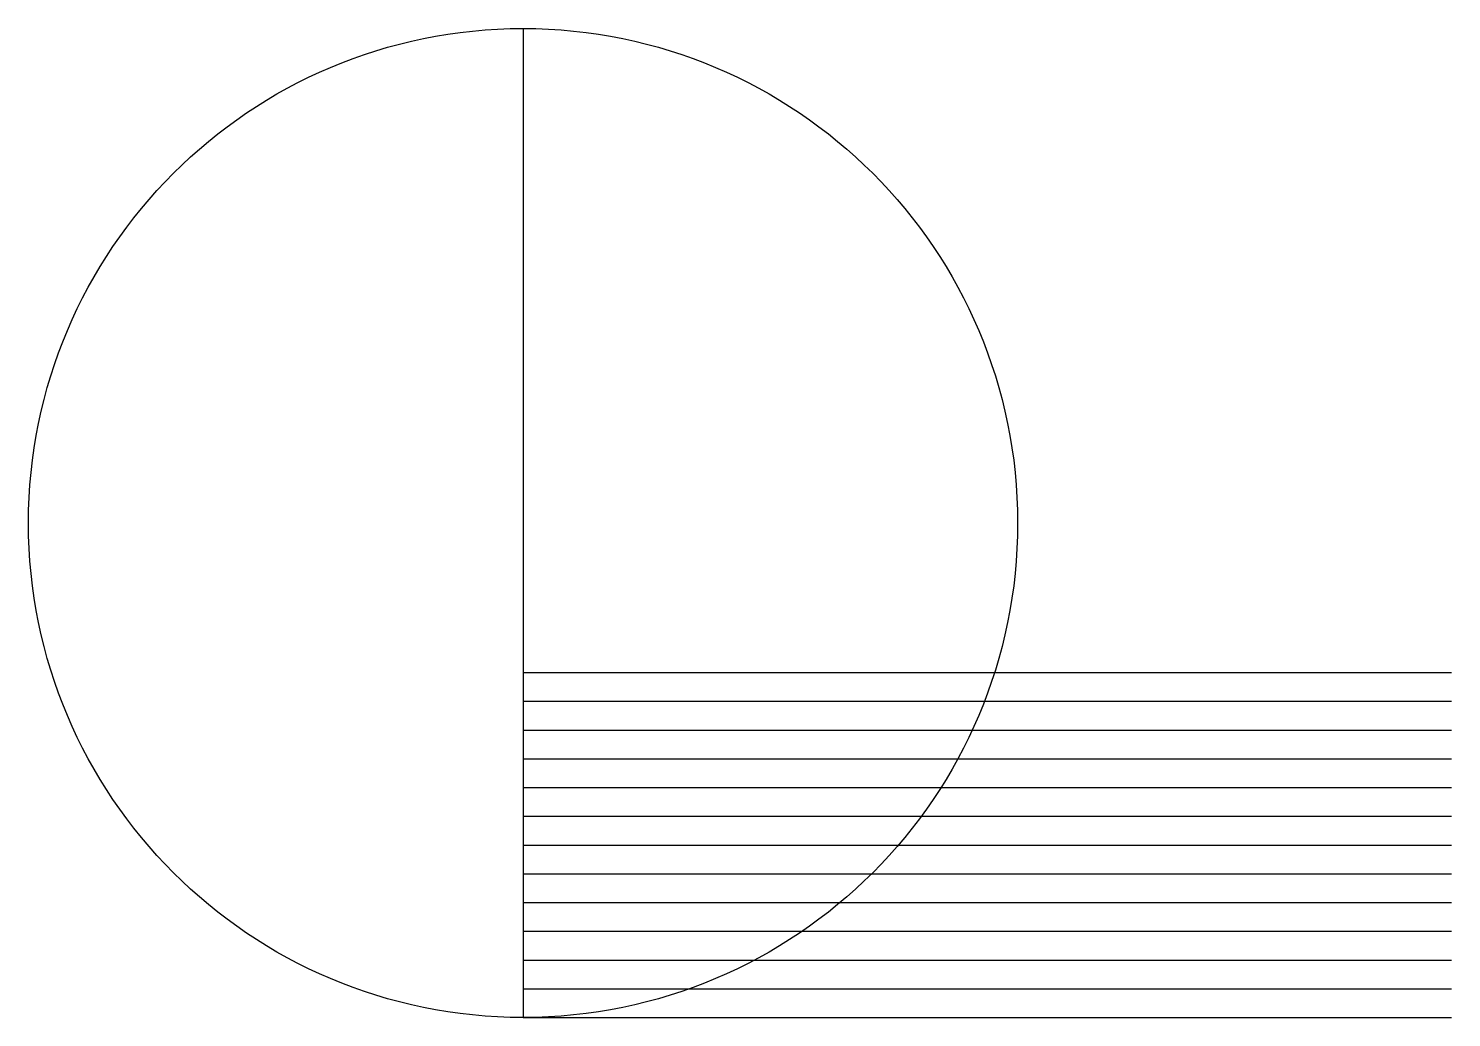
# Model space of a CAD drawing. Header units: millimetres. Extents: x -8.6 to 16.1, y -8.6 to 8.6.
import ezdxf

# ---------------------------------------------------------------- set-up
doc = ezdxf.new("R2010")
doc.units = ezdxf.units.MM

msp = doc.modelspace()

# ---------------------------------------------------------------- linework, layer by layer
for points in [[(0, 8.602), (0, -8.602)], [(0, -2.602), (16.149, -2.602)], [(0, -3.102), (16.149, -3.102)], [(0, -3.602), (16.149, -3.602)], [(0, -4.102), (16.149, -4.102)], [(0, -4.602), (16.149, -4.602)], [(0, -5.102), (16.149, -5.102)], [(0, -5.602), (16.149, -5.602)], [(0, -6.102), (16.149, -6.102)], [(0, -6.602), (16.149, -6.602)], [(0, -7.102), (16.149, -7.102)], [(0, -7.602), (16.149, -7.602)], [(0, -8.102), (16.149, -8.102)], [(0, -8.602), (16.149, -8.602)]]:
    msp.add_lwpolyline(points)
msp.add_circle((0, 0), 8.602)

doc.saveas('drawing.dxf')
